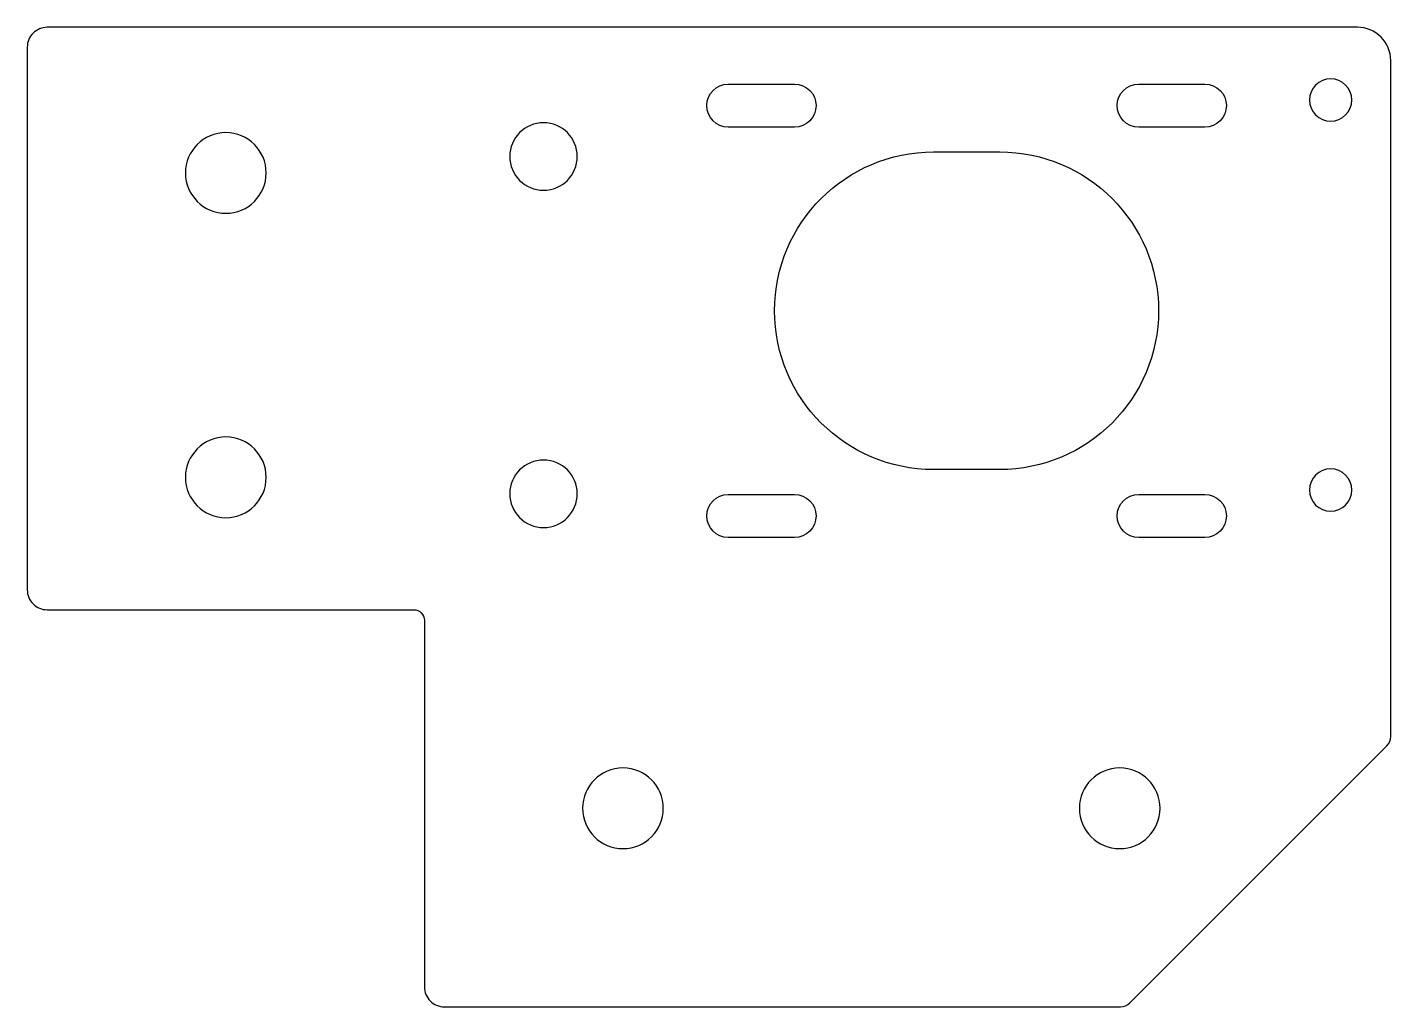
# Model space of a CAD drawing. Header units: millimetres. Extents: x -136 to -33, y -29 to 45.
import ezdxf

# ---------------------------------------------------------------- set-up
doc = ezdxf.new("R2010")
doc.units = ezdxf.units.MM
doc.layers.get('0').update_dxf_attribs({"linetype": 'CONTINUOUS'})

msp = doc.modelspace()

# ---------------------------------------------------------------- linework, layer by layer
for points in [[(-53.41, -29.33, 0.198912), (-52.71, -29.03), (-33.29, -9.62, 0.198912), (-33, -8.91), (-33, 42.17, 0.414214), (-35.5, 44.67), (-134.5, 44.67, 0.414214), (-136, 43.17), (-136, 2.17, 0.414214), (-134.5, 0.67), (-106.8, 0.67, -0.414214), (-106, -0.13), (-106, -27.83, 0.414214), (-104.5, -29.33)], [(-83.04, 40.38), (-78.04, 40.38, -1), (-78.04, 37.13), (-83.04, 37.13, -1)], [(-52.04, 40.38), (-47.04, 40.38, -1), (-47.04, 37.13), (-52.04, 37.13, -1)], [(-62.54, 11.26), (-67.54, 11.26, -1), (-67.54, 35.26), (-62.54, 35.26, -1)], [(-83.04, 9.38), (-78.04, 9.38, -1), (-78.04, 6.13), (-83.04, 6.13, -1)], [(-52.04, 9.38), (-47.04, 9.38, -1), (-47.04, 6.13), (-52.04, 6.13, -1)]]:
    msp.add_lwpolyline(points, format="xyb", close=True)
at = {"extrusion": (1.71331e-30, -1.74913e-32, -1)}
for centre in [(37.54, 39.18, 0), (37.54, 9.71, 0)]:
    msp.add_circle(centre, 1.6, dxfattribs=at)
at = {"extrusion": (7.88861e-31, 4.71972e-40, -1)}
for centre, radius in [((97, 34.91, 0), 2.55), ((121, 33.67, 0), 3.05), ((121, 10.67, 0), 3.05), ((97, 9.43, 0), 2.55), ((91, -14.33, 0), 3.05), ((53.47, -14.33, 0), 3.05)]:
    msp.add_circle(centre, radius, dxfattribs=at)

doc.saveas('drawing.dxf')
